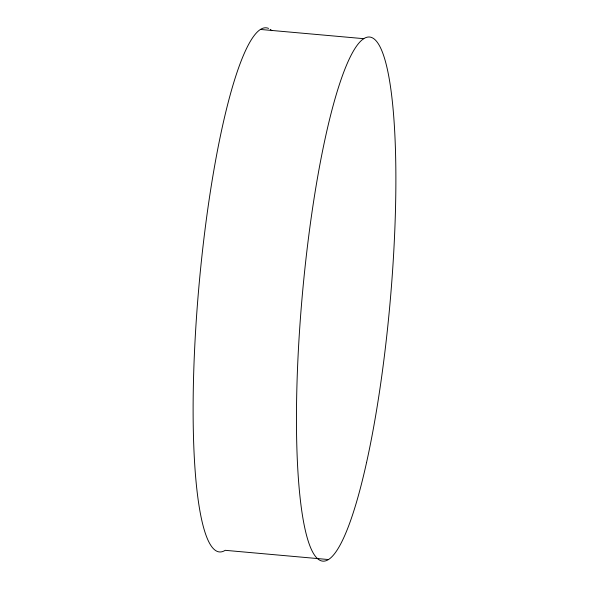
<?xml version="1.0" encoding="UTF-8"?>
<svg xmlns="http://www.w3.org/2000/svg" width="589" height="589" viewBox="0 0 589 589"><rect width="100%" height="100%" fill="white"/><g stroke="black" fill="none" stroke-linecap="round" stroke-linejoin="round"><path stroke-width="0.88" d="M260.463 29.45L363.811 38.683M328.537 559.55L225.189 550.317A263.106 44.042 -84.9 0 1 198.132 295.604A263.106 44.042 -84.9 0 1 268.569 28.412M270.263 29.354A263.106 44.042 -84.9 0 1 271.897 30.702M366.572 462.453A263.106 44.042 -84.9 0 0 375.245 39.934A263.106 44.042 -84.9 0 0 296.709 394.954A263.106 44.042 -84.9 0 0 366.572 462.453"/></g></svg>
